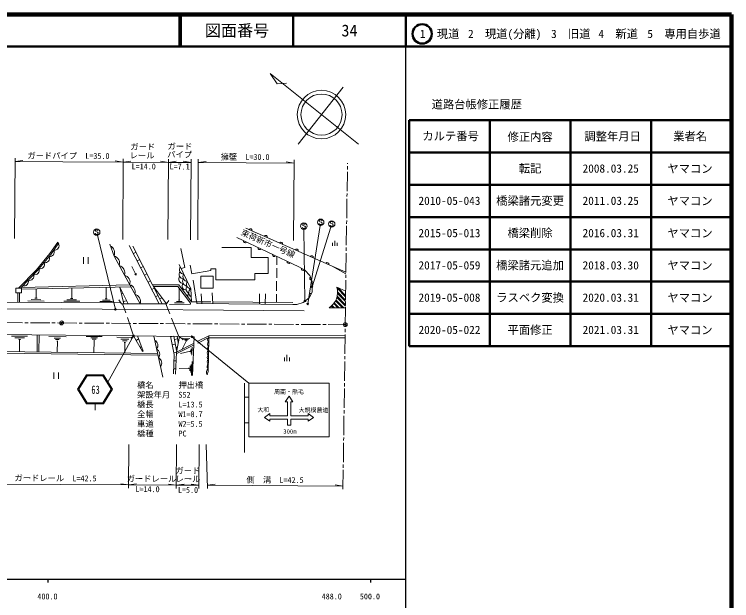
# Model space of a CAD drawing. Units: millimetres, scale not verified. Extents: x 40000 to 680000, y 20000 to 380000.
# Drawn here: x 457575 to 680000, y 198357 to 380000 of the extents above; entities that cross this region are included whole.
import ezdxf
from ezdxf.enums import TextEntityAlignment as Align

# ---------------------------------------------------------------- set-up
doc = ezdxf.new("R2010")
doc.units = ezdxf.units.MM
doc.header["$LTSCALE"] = 1000
doc.header["$PDMODE"] = 32
doc.header["$PDSIZE"] = 500
doc.linetypes.add('DASHED', pattern=[7.5, 6, -1.5])
for name, color, linetype, lineweight in [('M-BGD', 7, 'Continuous', 13), ('M-BMK', 2, 'Continuous', 13), ('M-BMK-SRVR', 7, 'Continuous', 13), ('M-STR-HTXT', 7, 'Continuous', 13), ('M-STR-STR1', 1, 'DASHED', 13), ('M-STR-STRC', 7, 'Continuous', 13), ('M-TTL', 2, 'Continuous', 140), ('M-TTL-BAND', 7, 'Continuous', 25), ('M-TTL-FRAM', 2, 'Continuous', 50), ('M-TTL-LINE', 7, 'Continuous', 50)]:
    doc.layers.add(name, color=color, linetype=linetype, lineweight=lineweight)
doc.layers.add('M-BMK-HTXT', color=7, linetype='Continuous')
doc.layers.add('M-TTL-TXT', color=7, linetype='Continuous')
doc.styles.add('ＭＳ ゴシック', font='')
doc.styles.get('ＭＳ ゴシック').set_extended_font_data('MS Gothic')

msp = doc.modelspace()

# ---------------------------------------------------------------- hatches: boundary and pattern name
at = {"layer": 'M-STR-HTXT'}
for points in [[(550125, 295709, -1), (549680, 295481, -0.41421), (549789, 295817, -0.41421)], [(547836, 291341, -0.41421), (547838, 290988, -0.41421), (547484, 290986, -1)], [(548738, 290421, -0.41421), (548679, 290073, -0.41421), (548330, 290132, -1)], [(489024, 288803, -0.41421), (489104, 288458, -0.41421), (488760, 288379, -1)], [(494293, 280365, -1), (494789, 280429, -0.41421), (494573, 280149, -0.41421)], [(512387, 280093, -0.41421), (512603, 280373, -0.41421), (512883, 280157, -0.41421), (512666, 279877, -0.41421)]]:
    msp.add_hatch(color=256, dxfattribs=at).paths.add_polyline_path(points)

# ---------------------------------------------------------------- linework, layer by layer
at = {"layer": 'M-BGD'}
for p, q in [((560402, 300150), (529370, 313802)), ((556200, 308326), (556200, 309226)), ((556950, 308326), (556950, 309826)), ((557700, 308326), (557700, 309226)), ((502436, 290297), (493224, 308399)), ((503448, 290292), (494337, 308197)), ((478995, 304729), (478995, 302729)), ((480495, 304729), (480495, 302729)), ((494499, 305894), (495301, 306302)), ((538979, 302351), (539016, 304964)), ((495633, 303666), (496435, 304074)), ((493955, 301852), (495335, 299188)), ((496767, 301438), (497569, 301846)), ((538923, 298351), (538965, 301351)), ((556143, 302023), (560395, 299591)), ((494928, 299484), (495328, 299691)), ((495335, 299188), (494928, 299484)), ((495328, 299691), (495335, 299188)), ((497901, 299210), (498703, 299618)), ((459744, 295419), (493363, 296184)), ((499034, 296981), (499837, 297390)), ((513049, 297601), (514155, 290388)), ((538867, 294352), (538909, 297351)), ((458706, 293728), (458691, 290792)), ((459206, 293728), (459191, 290789)), ((459756, 294819), (493686, 295592)), ((464290, 292024), (464304, 294922)), ((475384, 291960), (475410, 295175)), ((486068, 291874), (486096, 295419)), ((490302, 295515), (492834, 290343)), ((491497, 290350), (490302, 295515)), ((500168, 294753), (500970, 295162)), ((504709, 290286), (500729, 295635)), ((501537, 294048), (501808, 294185)), ((508720, 291488), (508696, 295089)), ((519145, 290347), (518915, 293688)), ((462788, 291612), (465788, 291597)), ((463940, 292026), (464640, 292022)), ((473881, 291552), (476880, 291527)), ((475034, 291962), (475734, 291957)), ((484864, 291463), (487264, 291444)), ((485788, 291876), (486348, 291871)), ((491266, 293546), (490783, 293435)), ((501302, 292525), (502104, 292933)), ((502671, 291819), (503322, 292151)), ((508510, 291487), (508930, 291489)), ((515735, 290375), (515523, 293455)), ((533612, 293380), (533587, 290231)), ((535412, 293366), (535387, 290217)), ((538817, 290739), (538853, 293352)), ((461786, 291197), (466786, 291172)), ((472877, 291140), (477877, 291099)), ((484061, 291050), (488061, 291017)), ((492394, 291241), (491347, 290999)), ((507226, 290578), (510226, 290598)), ((507823, 291032), (509623, 291044)), ((519107, 290898), (543912, 290698)), ((461696, 280248), (456697, 280299)), ((464604, 275377), (464658, 280699)), ((465204, 275369), (465258, 280693)), ((500783, 280329), (503570, 267623)), ((506991, 280260), (506012, 280058)), ((507902, 275842), (506991, 280260)), ((517883, 280440), (560132, 280496)), ((517883, 280440), (517883, 279740)), ((460692, 279779), (457692, 279809)), ((459537, 279310), (458837, 279317)), ((459187, 279314), (459148, 275448)), ((468236, 280163), (473617, 280108)), ((471922, 279675), (469922, 279695)), ((471517, 279229), (470317, 279241)), ((471053, 278784), (470773, 278787)), ((470913, 278785), (470878, 275294)), ((479831, 280196), (484817, 280145)), ((483320, 279770), (481320, 279791)), ((482916, 279384), (481716, 279397)), ((482452, 278999), (482172, 279002)), ((482312, 279001), (482273, 275145)), ((489332, 279950), (494383, 279899)), ((493102, 279372), (490602, 279397)), ((492597, 278837), (491097, 278852)), ((492016, 278303), (491666, 278306)), ((491841, 278304), (491808, 275020)), ((496118, 279447), (495328, 279002)), ((508173, 279483), (507193, 279281)), ((508410, 278332), (508015, 280249)), ((510851, 278726), (509653, 276302)), ((509788, 279657), (511965, 279595)), ((511618, 279305), (510118, 279347)), ((511309, 279013), (510410, 279039)), ((510956, 278723), (510746, 278729)), ((517883, 279740), (560122, 279796)), ((497006, 277078), (496555, 276824)), ((507496, 277812), (506516, 277610)), ((508122, 276920), (507698, 276832)), ((512142, 275483), (512159, 275832)), ((512354, 274897), (512426, 276395)), ((512570, 274386), (512690, 276883)), ((444254, 275144), (501970, 274386)), ((444958, 275635), (501977, 274886)), ((507805, 275323), (507021, 275161)), ((512150, 275657), (509106, 274922)), ((541308, 273721), (541308, 272521)), ((542108, 274521), (542108, 272521)), ((542908, 273721), (542908, 272521)), ((507073, 272662), (507718, 272641)), ((512254, 269071), (512374, 271568)), ((512718, 272474), (512510, 268137)), ((506993, 270163), (507638, 270142)), ((511715, 270349), (508723, 270232)), ((511707, 270174), (511723, 270523)), ((511979, 269585), (512051, 271083)), ((469780, 269059), (469780, 267059)), ((471280, 269059), (471280, 267059))]:
    msp.add_line(p, q, dxfattribs=at)
at = {"layer": 'M-BGD', "linetype": 'DASHED'}
for p, q in [((512531, 290951), (519107, 290898)), ((507806, 275373), (517883, 280440)), ((507788, 274805), (517883, 279881))]:
    msp.add_line(p, q, dxfattribs=at)
at = {"layer": 'M-BGD'}
for points in [[(458906, 295128), (464478, 300879), (468589, 305883), (471092, 309435)], [(459463, 295128), (464776, 300613), (468907, 305641), (471419, 309205)], [(514155, 290388), (543907, 290148), (545169, 290134), (547151, 290755), (548967, 292212), (549876, 293956), (549929, 297233), (549219, 299067), (547639, 300739), (545832, 301756), (526514, 310847)], [(496555, 290325), (488501, 305109), (487161, 308761)], [(509259, 301282), (510451, 301572), (509170, 307499)], [(521875, 307800), (530975, 307800), (530975, 304700), (536275, 304700), (536275, 299700), (532175, 299700), (532175, 297700), (520075, 297700), (520075, 301200), (518475, 301200), (518475, 300600), (512587, 299598), (512134, 302260)], [(512531, 290951), (512289, 294977), (508662, 302523)], [(500450, 296184), (508538, 296206), (512531, 290951)], [(500729, 295635), (508266, 295656), (512146, 290547), (512149, 290160), (505698, 290118)], [(391273, 290786), (472312, 290724), (490630, 290577)], [(387179, 288209), (472302, 288724), (547423, 288120)], [(444254, 275144), (452405, 280822), (494389, 280399)], [(494541, 280397), (497283, 275532), (497552, 275622), (495767, 280384)], [(506949, 268591), (507133, 274617), (505968, 280272)], [(508799, 280240), (507806, 275373), (507587, 268562)], [(508799, 280240), (513385, 280102), (512809, 268123)], [(517403, 268357), (517683, 269322), (517883, 279740)]]:
    msp.add_lwpolyline(points, dxfattribs=at)
for points in [[(515405, 298925), (519205, 298925), (519205, 295125), (515405, 295125)], [(458056, 295128), (459756, 295128), (459756, 293728), (458056, 293728)]]:
    msp.add_lwpolyline(points, close=True, dxfattribs=at)
for centre, radius, start, end in [((530799, 313066), 505, 347.42494, 145.08313), ((535519, 310990), 505, 347.42494, 145.08313), ((529107, 309735), 505, 165.96975, 323.62794), ((540283, 308894), 505, 347.42494, 145.08313), ((470040, 308315), 1388, 261.09504, 28.5503), ((486131, 306047), 2549, 338.38927, 61.90898), ((533631, 307606), 505, 165.96975, 323.62794), ((545119, 306766), 505, 347.42494, 145.08313), ((467079, 304435), 1388, 258.36665, 22.82363), ((468573, 306344), 1388, 261.09504, 25.57806), ((487922, 302876), 2307, 341.71288, 75.45104), ((538155, 305477), 505, 165.96975, 323.62794), ((549757, 304726), 505, 347.42494, 145.08313), ((465520, 302537), 1388, 258.36665, 22.82363), ((542679, 303348), 505, 165.96975, 323.62794), ((542679, 303348), 505, 165.96975, 323.62794), ((542679, 303348), 505, 165.96975, 323.62794), ((554603, 302594), 505, 347.42494, 145.08313), ((463931, 300715), 1388, 255.14816, 19.45361), ((489532, 299919), 2307, 341.71288, 75.45104), ((510131, 299512), 1456, 146.1108, 265.22058), ((510235, 300955), 1456, 146.1108, 265.22058), ((547099, 301155), 505, 161.80986, 319.46805), ((462246, 298975), 1388, 255.14816, 16.66734), ((491143, 296962), 2307, 341.71288, 75.45104), ((510027, 298070), 1456, 146.1108, 265.22058), ((511219, 297249), 1456, 146.1108, 265.22058), ((511322, 298691), 1456, 146.1108, 265.22058), ((549665, 298185), 505, 122.3337, 279.99189), ((460560, 297235), 1388, 255.14816, 16.66734), ((492754, 294006), 2307, 341.71288, 75.45104), ((510765, 295792), 1191, 136.10479, 274.1081), ((512410, 296428), 1456, 146.1108, 265.22058), ((512187, 294948), 1380, 142.07995, 246.84336), ((512478, 292892), 1147, 136.64396, 208.03248), ((513098, 293767), 1456, 123.74854, 243.12954), ((494365, 291049), 2307, 341.71288, 75.45104), ((549508, 293039), 505, 73.66518, 231.32337), ((500302, 277451), 1768, 320.27123, 64.47648), ((518229, 277821), 783, 118.09989, 239.69608), ((518252, 279190), 783, 118.09989, 239.93812), ((500900, 274726), 1768, 320.27123, 64.47648), ((518202, 276453), 783, 118.09989, 239.69608), ((501498, 272001), 1768, 320.27123, 64.47648), ((518150, 273719), 783, 118.09989, 239.69608), ((518176, 275086), 783, 118.09989, 239.69608), ((518097, 270984), 783, 118.09989, 239.69608), ((518124, 272351), 783, 118.09989, 239.69608), ((518560, 269178), 1418, 127.21492, 215.38197)]:
    msp.add_arc(centre, radius, start, end, dxfattribs=at)
at = {"layer": 'M-BMK'}
for p, q in [((560863, 333643), (560866, 333845)), ((560840, 331943), (560853, 332943)), ((560747, 325244), (560830, 331243)), ((560632, 316845), (560714, 322844)), ((560724, 323544), (560738, 324544)), ((560608, 315145), (560622, 316145)), ((560516, 308445), (560599, 314445)), ((560493, 306745), (560507, 307745)), ((560401, 300046), (560483, 306046)), ((560377, 298346), (560391, 299346)), ((560285, 291647), (560368, 297646)), ((560170, 283248), (560252, 289247)), ((560262, 289947), (560276, 290947)), ((454139, 284515), (460139, 284477)), ((460839, 284473), (461839, 284466)), ((462539, 284462), (468539, 284424)), ((469239, 284420), (470239, 284414)), ((470939, 284409), (476939, 284372)), ((477639, 284367), (478639, 284361)), ((479339, 284356), (485339, 284319)), ((486039, 284314), (487039, 284308)), ((487739, 284304), (493738, 284266)), ((494438, 284262), (495438, 284255)), ((496138, 284251), (502138, 284213)), ((502838, 284209), (503838, 284203)), ((504538, 284198), (510538, 284161)), ((511238, 284156), (512238, 284150)), ((512938, 284146), (518938, 284108)), ((519638, 284104), (520638, 284097)), ((521338, 284093), (527338, 284055)), ((528038, 284051), (529038, 284045)), ((529738, 284040), (535738, 284003)), ((536438, 283998), (537438, 283992)), ((538138, 283988), (544137, 283950)), ((544837, 283946), (545837, 283939)), ((546537, 283935), (552537, 283897)), ((553237, 283893), (554237, 283887)), ((554937, 283882), (560178, 283849)), ((560146, 281548), (560160, 282548)), ((560054, 274848), (560137, 280848)), ((560031, 273149), (560045, 274149)), ((559939, 266449), (560021, 272449)), ((559915, 264749), (559929, 265749)), ((559823, 258050), (559906, 264050)), ((559800, 256350), (559814, 257350)), ((559708, 249651), (559790, 255650)), ((559592, 241252), (559675, 247251)), ((559684, 247951), (559698, 248951)), ((559569, 239552), (559583, 240552)), ((559477, 232852), (559559, 238852))]:
    msp.add_line(p, q, dxfattribs=at)
at = {"layer": 'M-BMK-SRVR', "color": 3}
msp.add_line((545540, 339832), (559583, 357415), dxfattribs=at)
msp.add_lwpolyline([(564242, 339818), (536894, 361660), (539021, 358483), (541968, 358670)], dxfattribs=at)
for radius in [7526, 6368]:
    msp.add_circle((552817, 348943), radius, dxfattribs=at)
at = {"layer": 'M-BMK-SRVR'}
for centre in [(472232, 284401), (560178, 283849)]:
    msp.add_circle(centre, 600, dxfattribs=at)
for p in [(472232, 284401), (560178, 283849)]:
    msp.add_point(p, dxfattribs=at)
at = {"layer": 'M-STR-HTXT'}
for p, q in [((457621, 310511), (457787, 335432)), ((457781, 334432), (460214, 334757)), ((491296, 334230), (488865, 334571)), ((491164, 310290), (491302, 335230)), ((491296, 334230), (493729, 334558)), ((491296, 334230), (505345, 334153)), ((505345, 334153), (502916, 334508)), ((505213, 310197), (505351, 335152)), ((505345, 334153), (507778, 334481)), ((505345, 334153), (512357, 334114)), ((512357, 334114), (509928, 334469)), ((512225, 310151), (512362, 335114)), ((514451, 310136), (514589, 335102)), ((514583, 334102), (517016, 334430)), ((514583, 334102), (544293, 333938)), ((544293, 333938), (541864, 334293)), ((544160, 309940), (544298, 334938)), ((548534, 290276), (552414, 314607)), ((549902, 295595), (555685, 314102)), ((488892, 288591), (483346, 311568)), ((547660, 291164), (547365, 313409)), ((494541, 280397), (486615, 266078)), ((512635, 280125), (530333, 265784)), ((493097, 246694), (493023, 233219)), ((507845, 246694), (507770, 233138)), ((514868, 246694), (514793, 233099)), ((517016, 246694), (517486, 233084)), ((493032, 234219), (490603, 234570)), ((493028, 234219), (495461, 234547)), ((493028, 234219), (507776, 234138)), ((507776, 234138), (505346, 234491)), ((507776, 234138), (510209, 234466)), ((507776, 234138), (514799, 234099)), ((514799, 234099), (512370, 234454)), ((517452, 234084), (519885, 234412)), ((517452, 234084), (559490, 233852)), ((559490, 233852), (557061, 234207))]:
    msp.add_line(p, q, dxfattribs=at)
for points in [[(457781, 334432), (472581, 334333), (491296, 334230)], [(450157, 234480), (471972, 234335), (493028, 234219)]]:
    msp.add_lwpolyline(points, dxfattribs=at)
for centre in [(549902, 295595), (547660, 291164), (548534, 290276), (488892, 288591), (494541, 280397), (512635, 280125)]:
    msp.add_circle(centre, 250, dxfattribs=at)
at = {"layer": 'M-STR-STR1'}
for p, q in [((494541, 280397), (491162, 290351)), ((508560, 280243), (504590, 290287))]:
    msp.add_line(p, q, dxfattribs=at)
at = {"layer": 'M-STR-STR1', "linetype": 'Continuous'}
for points in [[(489924, 291591), (490786, 290353), (504709, 290286), (505461, 291349)], [(493776, 279540), (494389, 280399), (508799, 280240), (509912, 279113)]]:
    msp.add_lwpolyline(points, dxfattribs=at)
at = {"layer": 'M-STR-STRC'}
for p, q in [((552296, 316211), (552205, 316029)), ((552205, 316029), (552205, 315938)), ((552205, 315938), (552296, 315756)), ((552478, 316302), (552296, 316211)), ((552660, 316302), (552478, 316302)), ((552841, 316211), (552660, 316302)), ((552932, 316029), (552841, 316211)), ((546989, 313864), (546898, 314046)), ((547079, 315046), (546989, 314864)), ((546989, 314864), (546989, 314773)), ((546989, 314773), (547079, 314591)), ((547079, 313773), (546989, 313864)), ((547261, 315137), (547079, 315046)), ((547079, 314591), (547625, 314410)), ((547261, 313682), (547079, 313773)), ((547443, 315137), (547261, 315137)), ((547443, 313682), (547261, 313682)), ((547625, 315046), (547443, 315137)), ((547625, 313773), (547443, 313682)), ((547716, 314864), (547625, 315046)), ((547625, 314410), (547716, 314319)), ((547716, 313864), (547625, 313773)), ((547716, 314319), (547807, 314137)), ((547807, 314046), (547716, 313864)), ((547807, 314137), (547807, 314046)), ((552205, 315029), (552114, 315211)), ((552296, 314938), (552205, 315029)), ((552296, 315756), (552841, 315574)), ((552478, 314847), (552296, 314938)), ((552660, 314847), (552478, 314847)), ((552841, 314938), (552660, 314847)), ((552841, 315574), (552932, 315483)), ((552932, 315029), (552841, 314938)), ((552932, 315483), (553023, 315302)), ((553023, 315211), (552932, 315029)), ((553023, 315302), (553023, 315211)), ((555620, 314510), (555529, 314692)), ((555710, 315692), (555620, 315510)), ((555620, 315510), (555620, 315419)), ((555620, 315419), (555710, 315237)), ((555710, 314419), (555620, 314510)), ((555892, 315783), (555710, 315692)), ((555710, 315237), (556256, 315056)), ((555892, 314328), (555710, 314419)), ((556074, 315783), (555892, 315783)), ((556074, 314328), (555892, 314328)), ((556256, 315692), (556074, 315783)), ((556256, 314419), (556074, 314328)), ((556347, 315510), (556256, 315692)), ((556256, 315056), (556347, 314965)), ((556347, 314510), (556256, 314419)), ((556347, 314965), (556438, 314783)), ((556438, 314692), (556347, 314510)), ((556438, 314783), (556438, 314692)), ((482748, 311996), (482657, 312178)), ((482839, 313178), (482748, 312996)), ((482748, 312996), (482748, 312905)), ((482748, 312905), (482839, 312723)), ((482839, 311905), (482748, 311996)), ((483021, 313268), (482839, 313178)), ((482839, 312723), (483384, 312541)), ((483021, 311814), (482839, 311905)), ((483202, 313268), (483021, 313268)), ((483202, 311814), (483021, 311814)), ((483384, 313178), (483202, 313268)), ((483384, 311905), (483202, 311814)), ((483475, 312996), (483384, 313178)), ((483384, 312541), (483475, 312450)), ((483475, 311996), (483384, 311905)), ((483475, 312450), (483566, 312268)), ((483566, 312178), (483475, 311996)), ((483566, 312268), (483566, 312178)), ((557593, 295445), (560321, 294224)), ((560297, 292475), (557671, 295130)), ((560283, 291483), (557801, 293992)), ((560303, 292921), (557975, 295274)), ((559776, 289079), (557314, 291569)), ((560257, 289598), (557579, 292306)), ((560263, 290045), (557670, 292667)), ((560277, 291036), (557791, 293549)), ((556444, 289079), (555915, 289615)), ((556892, 289079), (556143, 289836)), ((557886, 289079), (556608, 290372)), ((558334, 289079), (556797, 290634)), ((559328, 289079), (557169, 291263)), ((560250, 289079), (555234, 289079)), ((479961, 268328), (477197, 263828)), ((480128, 268028), (477549, 263828)), ((479961, 268328), (485233, 268328)), ((480128, 268028), (485065, 268028)), ((487645, 263828), (485065, 268028)), ((487997, 263828), (485233, 268328)), ((528944, 265784), (528944, 244256)), ((530333, 265784), (530333, 249118)), ((530333, 265784), (555166, 265784)), ((555166, 265784), (555166, 249118)), ((477197, 263828), (479961, 259328)), ((477549, 263828), (480128, 259628)), ((485065, 259628), (487645, 263828)), ((485233, 259328), (487997, 263828)), ((528944, 261444), (530333, 261444)), ((479961, 259328), (485233, 259328)), ((480128, 259628), (485065, 259628)), ((482597, 259328), (482597, 257328)), ((542229, 259931), (541535, 259931)), ((542229, 255649), (542229, 259931)), ((542229, 255649), (542229, 259931)), ((543271, 259931), (543271, 255649)), ((543271, 259931), (543271, 255649)), ((536847, 256343), (536847, 255649)), ((548653, 255649), (548653, 256343)), ((536847, 255649), (542229, 255649)), ((536847, 255649), (542229, 255649)), ((542229, 254607), (536847, 254607)), ((542229, 254607), (536847, 254607)), ((542229, 252709), (542229, 254607)), ((543271, 255649), (548653, 255649)), ((543271, 255649), (548653, 255649)), ((548653, 254607), (543271, 254607)), ((548653, 254607), (543271, 254607)), ((528944, 253458), (530333, 253458)), ((530333, 249118), (555166, 249118))]:
    msp.add_line(p, q, dxfattribs=at)
for points in [[(542229, 259931), (541535, 259931), (542750, 261667), (543965, 259931), (543271, 259931)], [(536847, 254607), (536847, 253913), (535111, 255128), (536847, 256343), (536847, 255649)], [(548653, 255649), (548653, 256343), (550389, 255128), (548653, 253913), (548653, 254607)], [(536847, 254607), (536847, 253913), (535111, 255128)], [(543271, 254607), (543271, 252709), (542229, 252709), (542229, 254607)], [(543271, 252709), (542229, 252709), (542229, 254607)], [(543271, 254607), (543271, 252709), (542229, 252709)]]:
    msp.add_lwpolyline(points, dxfattribs=at)
for centre in [(552569, 315574), (555983, 315056), (547352, 314410), (483112, 312541)]:
    msp.add_circle(centre, 1000, dxfattribs=at)
msp.add_arc((551993, 293900), 5809, 303.91051, 15.42386, dxfattribs=at)
at = {"layer": 'M-TTL'}
for p, q in [((680000, 380000), (40000, 380000)), ((680000, 380000), (40000, 380000)), ((680000, 380000), (40000, 380000)), ((680000, 20000), (680000, 380000)), ((680000, 20000), (680000, 380000)), ((680000, 20000), (680000, 380000))]:
    msp.add_line(p, q, dxfattribs=at)
at = {"layer": 'M-TTL-BAND'}
for p, q in [((579000, 20000), (579000, 370000)), ((579000, 20000), (579000, 370000)), ((40000, 205000), (579000, 205000)), ((40000, 205000), (579000, 205000)), ((468000, 205000), (468000, 204000)), ((568000, 205000), (568000, 204000))]:
    msp.add_line(p, q, dxfattribs=at)
at = {"layer": 'M-TTL-FRAM'}
for p, q in [((580000, 347197), (680000, 347197)), ((580000, 347197), (580000, 287197)), ((580000, 347197), (680000, 347197)), ((580000, 347197), (580000, 277197)), ((580000, 287197), (680000, 287197)), ((580000, 277197), (680000, 277197))]:
    msp.add_line(p, q, dxfattribs=at)
at = {"layer": 'M-TTL-LINE'}
for p, q in [((508747, 380000), (508747, 370000)), ((508747, 380000), (508747, 370000)), ((509247, 380000), (509247, 370000)), ((509247, 380000), (509247, 370000)), ((543997, 380000), (543997, 370000)), ((543997, 380000), (543997, 370000)), ((579000, 380000), (579000, 370000)), ((579000, 380000), (579000, 370000)), ((40000, 370000), (680000, 370000)), ((40000, 370000), (680000, 370000)), ((605000, 347197), (605000, 287197)), ((605000, 347197), (605000, 277197)), ((630000, 347197), (630000, 287197)), ((630000, 347197), (630000, 277197)), ((655000, 347197), (655000, 287197)), ((655000, 347197), (655000, 277197)), ((580000, 337197), (680000, 337197)), ((580000, 337197), (680000, 337197)), ((580000, 327197), (680000, 327197)), ((580000, 327197), (680000, 327197)), ((580000, 317197), (680000, 317197)), ((580000, 317197), (680000, 317197)), ((580000, 307197), (680000, 307197)), ((580000, 307197), (680000, 307197)), ((580000, 297197), (680000, 297197)), ((580000, 297197), (680000, 297197)), ((580000, 287197), (680000, 287197))]:
    msp.add_line(p, q, dxfattribs=at)
msp.add_circle((584031, 373958), 3000, dxfattribs=at)
msp.add_circle((584031, 373958), 3000, dxfattribs=at)

# ---------------------------------------------------------------- texts
at = {"layer": 'M-BMK-HTXT', "style": 'ＭＳ ゴシック'}
msp.add_text('束荷新市一号線', height=1833, rotation=336.254, dxfattribs=at).set_placement((528025, 312593), align=Align.MIDDLE_LEFT)
for s, p in [('橋名\u3000\u3000\u3000押出橋', (495640, 263668)), ('架設年月\u3000S52', (495640, 260668)), ('橋長\u3000\u3000\u3000L=13.5', (495640, 257668)), ('全幅\u3000\u3000\u3000W1=8.7', (495640, 254668)), ('車道\u3000\u3000\u3000W2=5.5', (495640, 251668)), ('橋種\u3000\u3000\u3000PC', (495640, 248668))]:
    msp.add_text(s, height=1833, dxfattribs=at).set_placement(p, align=Align.BOTTOM_LEFT)
at = {"layer": 'M-STR-HTXT', "style": 'ＭＳ ゴシック'}
for s, p in [('ガード', (497415, 339881)), ('レール', (497201, 337203)), ('L=14.0', (497693, 333809)), ('ガード', (511387, 239574)), ('レール', (511410, 236956)), ('L=5.0', (511434, 233577))]:
    msp.add_text(s, height=1833, rotation=359.684, dxfattribs=at).set_placement(p, align=Align.TOP_CENTER)
for s, p in [('ガード', (508927, 337635)), ('ガードパイプ\u3000L=35.0', (474341, 334727)), ('パイプ', (508830, 335094)), ('擁壁\u3000L=30.0', (529110, 334371)), ('L=7.1', (508830, 331399)), ('ガードレール\u3000L=42.5', (470341, 234835)), ('ガードレール', (500099, 234652)), ('側\u3000溝\u3000L=42.5', (538407, 234296)), ('L=14.0', (498885, 231439))]:
    msp.add_text(s, height=1833, rotation=359.684, dxfattribs=at).set_placement(p, align=Align.BOTTOM_CENTER)
at = {"layer": 'M-STR-STRC', "style": 'ＭＳ ゴシック', "width": 0.75}
msp.add_text('63', height=2566, dxfattribs=at).set_placement((482758, 263728), align=Align.MIDDLE_CENTER)
at = {"layer": 'M-STR-STRC', "style": 'ＭＳ ゴシック'}
msp.add_text('周南・熊毛', height=1320, dxfattribs=at).set_placement((542742, 262025), align=Align.BOTTOM_CENTER)
for s, p in [('大和', (532959, 256430)), ('大規模農道', (545721, 256359)), ('300m', (540968, 249713))]:
    msp.add_text(s, height=1320, dxfattribs=at).set_placement(p, align=Align.BOTTOM_LEFT)
at = {"layer": 'M-TTL-BAND', "style": 'ＭＳ ゴシック'}
for s, p in [('400.0', (467844, 198195)), ('488.0', (556000, 198195)), ('500.0', (567844, 198195))]:
    msp.add_text(s, height=1833, dxfattribs=at).set_placement(p, align=Align.BOTTOM_CENTER)
at = {"layer": 'M-TTL-TXT', "style": 'ＭＳ ゴシック'}
for s, height, p in [('図面番号', 3666, (526622, 375000)), ('図面番号', 3666, (526622, 375000)), ('34', 3666, (561497, 375000)), ('34', 3666, (561497, 375000)), ('1\u3000現道', 2566, (589448, 373958)), ('1\u3000現道', 2566, (589448, 373958)), ('2\u3000現道(分離)', 2566, (609619, 373958)), ('2\u3000現道(分離)', 2566, (609619, 373958)), ('3\u3000旧道', 2566, (630121, 373958)), ('3\u3000旧道', 2566, (630121, 373958)), ('4\u3000新道', 2566, (644824, 373958)), ('4\u3000新道', 2566, (644824, 373958)), ('5\u3000専用自歩道', 2566, (665228, 373958)), ('5\u3000専用自歩道', 2566, (665228, 373958)), ('道路台帳修正履歴', 2566, (600968, 352113)), ('道路台帳修正履歴', 2566, (600968, 352113)), ('カルテ番号', 2566, (592839, 342277)), ('カルテ番号', 2566, (592839, 342277)), ('修正内容', 2566, (617509, 342023)), ('修正内容', 2566, (617509, 342023)), ('調整年月日', 2566, (643089, 342197)), ('調整年月日', 2566, (643089, 342197)), ('業者名', 2566, (667134, 342197)), ('業者名', 2566, (667134, 342197)), ('転記', 2566, (617500, 332245)), ('ヤマコン', 2566, (667077, 332189)), ('2008.03.25', 2566, (642500, 332245)), ('2010-05-043', 2566, (592500, 322245)), ('橋梁諸元変更', 2566, (617500, 322245)), ('2011.03.25', 2566, (642500, 322245)), ('ヤマコン', 2566, (667077, 322189)), ('橋梁削除', 2566, (617500, 312245)), ('ヤマコン', 2566, (667077, 312189)), ('ヤマコン', 2566, (667077, 312189)), ('2015-05-013', 2566, (592500, 312245)), ('2016.03.31', 2566, (642500, 312245)), ('2017-05-059', 2566, (592500, 302245)), ('橋梁諸元追加', 2566, (617500, 302245)), ('2018.03.30', 2566, (642500, 302245)), ('ヤマコン', 2566, (667077, 302189)), ('ラスベク変換', 2566, (617500, 292245)), ('ヤマコン', 2566, (667077, 292189)), ('2019-05-008', 2566, (592500, 292245)), ('2020.03.31', 2566, (642500, 292245)), ('2020-05-022', 2566, (592500, 282245)), ('平面修正', 2566, (617500, 282245)), ('2021.03.31', 2566, (642500, 282245)), ('ヤマコン', 2566, (667077, 282189))]:
    msp.add_text(s, height=height, dxfattribs=at).set_placement(p, align=Align.MIDDLE_CENTER)

doc.saveas('drawing.dxf')
